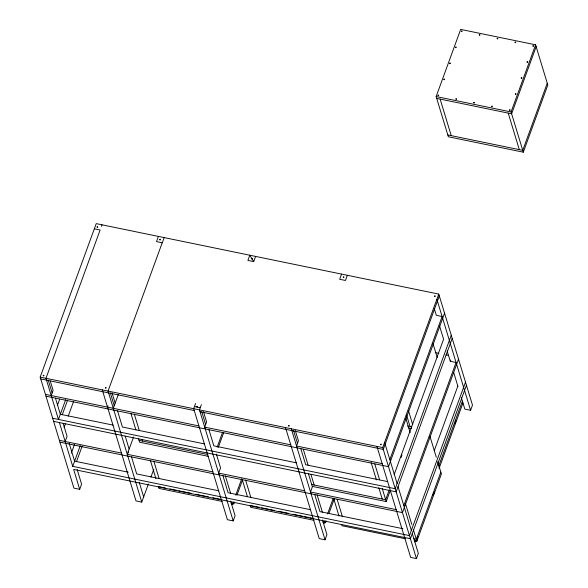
<?xml version="1.0" encoding="UTF-8"?>
<svg xmlns="http://www.w3.org/2000/svg" width="588" height="588" viewBox="0 0 588 588"><rect width="100%" height="100%" fill="white"/><g stroke="black" fill="none" stroke-linecap="round" stroke-linejoin="round"><path stroke-width="0.88" d="M77.124 469.445L81.585 484.137L79.696 489.319L73.912 488.128L40.182 377.114L96.234 223.624L438.758 294.096L472.487 405.117L470.598 410.292L464.814 409.108L461.345 397.672M101.452 226.351L102.011 224.814M51.2 395.54L53.096 390.358L50.237 380.95M57.411 405.316L59.616 399.281M65.709 399.605L58.462 419.442L45.967 378.297L100.122 229.996L94.337 228.805M62.24 414.783L67.598 400.127M64.114 427.38L65.371 423.933M68.208 416.172L73.559 401.516M65.165 441.514L67.061 436.333L63.129 423.404M71.339 453.069L74.492 444.447M465.505 382.126L409.454 535.617L72.714 466.335L80.269 445.638M158.4 236.413L156.504 241.594L162.288 242.785L164.177 237.603M76.491 461.668L82.158 446.152M162.222 242.77L108.045 391.071L141.774 502.093L135.997 500.902L102.268 389.881M107.501 407.124L107.979 405.83M113.286 408.315L118.328 394.511M133.557 437.031L127.251 454.281L212.885 471.899M141.774 502.093L148.397 483.983M150.925 477.081L153.762 469.327M195.569 403.508L193.68 408.689L227.409 519.711L233.186 520.902L235.082 515.72L230.614 501.02M201.353 404.698L199.457 409.88L233.186 520.902M253.7 261.594L249.812 255.221L247.916 260.403L253.7 261.594L255.589 256.412M217.148 447.174L222.492 432.54M218.339 447.292L223.683 432.658M235.766 495.089L241.741 478.728M231.135 503.262L233.811 503.813L234.436 502.093M236.957 495.206L242.609 479.705M341.569 274.096L339.673 279.278L345.457 280.469L347.346 275.287M436.149 96.55L460.669 29.4L535.595 44.813L547.818 85.04L523.298 152.189L448.365 136.776L436.149 96.55L511.075 111.963L523.298 152.189M327.523 513.963L333.183 498.47M322.893 522.137L325.568 522.688L326.193 520.968M329.023 513.221L334.366 498.587M285.518 427.586L319.247 538.608L325.032 539.791L326.921 534.617L322.452 519.917M376.93 446.388L410.659 557.409L416.436 558.6L382.707 447.578L438.758 294.096M439.317 295.933L383.266 449.416L200.016 411.718M511.075 111.963L535.595 44.813M536.153 46.65L511.634 113.807L436.708 98.387M389.837 459.64L442.102 316.513L436.325 315.322L434.245 308.479M444.557 313.169L388.506 466.659L45.982 396.187M394.158 474.597L443.587 339.232L439.464 325.649M389.116 490.267L385.655 499.741L311.589 484.497M401.06 457.552L402.001 454.972M312.177 486.35L386.213 501.579L390.3 490.385M451.261 335.241L395.21 488.724L52.685 418.259M452.201 338.343L396.15 491.825L53.626 421.361M547.259 83.202L522.739 150.352L447.806 134.939M403.809 505.606L456.067 362.487L450.29 361.297L450.761 360.003M458.522 359.143L402.471 512.626L59.947 442.161M434.216 450.783L457.831 386.118M466.446 385.236L410.402 538.718L73.654 469.437L79.696 489.319M438.824 465.718L462.403 401.156M439.067 468.423L462.962 402.993M440.831 472.142L416.304 539.292L413.739 538.762M414.187 540.578L416.863 541.129L441.39 473.979L437.656 461.698M416.436 558.6L418.333 553.418L412.291 533.536M435.238 352.631L438.802 353.366M445.939 354.829L448.615 355.38M407.388 426.013L411.784 426.917M408.704 428.005L411.38 428.556M194.459 406.551L200.236 407.741M40.182 377.114L382.707 447.578M40.741 378.951L194.238 410.527M45.423 394.35L198.913 425.933M290.759 444.822L204.697 427.116L206.586 421.941L203.47 411.673M382.163 463.631L296.536 446.013L298.425 440.831L295.308 430.563M113.087 425.109L60.358 414.268L55.456 398.142M204.499 443.918L122.436 427.035L117.541 410.909M296.323 462.807L213.848 445.844L208.953 429.718M387.757 481.623L305.686 464.74L300.791 448.615M139.077 440.368L207.895 454.531M208.321 456.339L139.635 442.213L138.547 438.633M59.388 440.324L121.473 453.091M304.724 490.796L218.662 473.09L220.551 467.908L216.362 454.12M396.136 509.598L310.501 491.987L312.397 486.805L308.465 473.877M128.221 472.186L74.602 461.154L69.171 443.279M218.751 490.811L136.688 473.928L131.514 456.898M310.567 509.7L228.1 492.737L222.925 475.707M402.89 528.693L319.938 511.626L314.764 494.604M165.331 488.003L158.326 486.563L158.885 488.4L222.213 501.424M169.807 488.922L176.973 490.399M178.767 490.767L191.306 493.347M195.789 494.265L208.328 496.845M212.805 497.771L221.764 499.609M259.778 507.429L250.076 505.437L250.642 507.275L313.97 520.307M261.564 507.797L274.111 510.377M278.587 511.303L288.436 513.331M292.92 514.25L302.769 516.279M304.562 516.646L308.149 517.381M309.935 517.749L313.522 518.491M405.272 538.748L341.937 525.716L341.569 524.489M508.208 113.102L519.314 149.646M440.133 99.093L451.231 135.637M436.869 299.277L470.598 410.292M447.145 350.955L450.29 361.297M453.679 372.439L457.905 386.36M432.996 343.583L437.229 357.504M429.99 436.465L436.333 457.346M408.476 410.733L412.71 424.654M406.639 415.253L410.071 426.565M405.948 418.671L410.181 432.592M405.47 503.615L411.813 524.496M413.401 529.722L416.863 541.129M384.603 442.397L397.098 483.542M398.047 486.644L411.35 530.435M374.821 464.064L379.576 479.727M382.222 488.43L386.213 501.579M371.131 462.491L376.416 479.889M378.797 487.724L382.229 499.036M337.137 499.344L342.429 516.749M333.712 498.639L339.004 516.043M303.312 449.35L308.075 465.012M310.986 474.59L314.154 485.026M317.079 494.751L322.364 512.148M325.01 520.85L325.568 522.688M293.581 430.592L297.484 443.425M291.295 428.777L325.032 539.791M245.571 480.036L250.863 497.441M242.146 479.33L247.438 496.735M225.322 475.868L230.606 493.273M233.252 501.976L233.811 503.813M201.743 411.696L205.638 424.529M153.821 461.161L159.105 478.566M150.396 460.455L155.945 478.728M134.307 414.099L139.334 430.636M141.973 439.339L142.502 441.074M130.881 413.393L135.909 429.931M112.058 392.865L115.174 403.133M125.215 436.171L129.139 449.1M139.202 482.219L143.67 496.911M110.331 392.887L114.234 405.72M128.199 451.694L128.566 452.922M48.245 380.113L52.148 392.953M59.41 422.544L72.714 466.335M233.385 503.497A4.557 1.294 -78.4 0 1 231.79 502.865M232.069 504.585A5.013 1.426 -78.4 0 1 231.635 503.174M233.186 503.225A3.873 1.103 -78.4 0 1 232.142 503.093M325.583 521.505A4.557 1.294 -78.4 0 1 325.37 521.975M325.142 522.372A4.557 1.294 -78.4 0 1 323.547 521.747M323.826 523.467A5.013 1.426 -78.4 0 1 323.393 522.048M324.944 522.1A3.873 1.103 -78.4 0 1 323.9 521.968M439.177 466.629A4.557 1.294 -78.4 0 1 439.03 467.262M456.141 420.31A4.557 1.294 -78.4 0 1 455.987 420.935M455.619 422.11A4.557 1.294 -78.4 0 1 455.413 422.64M454.98 423.507A4.557 1.294 -78.4 0 1 454.752 423.83M455.516 421.772A3.873 1.103 -78.4 0 1 455.34 422.213M417.833 536.344A4.557 1.294 -78.4 0 1 417.737 536.984M417.458 538.248A4.557 1.294 -78.4 0 1 417.282 538.851M416.885 539.946A4.557 1.294 -78.4 0 1 416.664 540.416M416.444 540.813A4.557 1.294 -78.4 0 1 414.9 540.622M415.128 541.901A5.013 1.426 -78.4 0 1 414.694 540.49M417.296 538.079A3.873 1.103 -78.4 0 1 417.149 538.593M416.061 540.747A3.873 1.103 -78.4 0 1 415.297 540.651M434.414 491.928A4.557 1.294 -78.4 0 1 434.245 492.531M434.047 493.104A4.557 1.294 -78.4 0 1 433.628 494.089M433.18 494.817A4.557 1.294 -78.4 0 1 432.959 495.059M433.768 493.207A3.873 1.103 -78.4 0 1 433.584 493.604M43.225 375.482C43.74 376.981 44.578 374.35 43.225 375.482M97.071 226.968C97.586 228.475 98.424 225.843 97.071 226.968M105.428 387.815C105.943 389.315 106.781 386.684 105.428 387.815M159.701 239.595C160.215 241.095 161.053 238.463 159.701 239.595M196.686 406.602C197.201 408.101 198.038 405.47 196.686 406.602M251.59 258.624C252.105 260.131 252.943 257.5 251.59 258.624M288.561 425.778C289.075 427.278 289.913 424.646 288.561 425.778M343.245 277.08C343.76 278.587 344.597 275.948 343.245 277.08M437.994 95.278C438.508 96.785 439.346 94.146 437.994 95.278M443.844 79.262C444.352 80.762 445.197 78.13 443.844 79.262M449.695 63.239C450.202 64.739 451.047 62.108 449.695 63.239M455.538 47.216C456.053 48.723 456.898 46.084 455.538 47.216M461.389 31.201C461.903 32.7 462.741 30.069 461.389 31.201M380.576 444.374C381.097 445.873 381.913 443.264 380.576 444.374M455.869 98.96C456.384 100.46 457.221 97.828 455.869 98.96M479.264 34.876C479.779 36.375 480.624 33.744 479.264 34.876M473.744 102.635C474.259 104.135 475.097 101.503 473.744 102.635M434.561 296.117C435.076 297.624 435.914 294.985 434.561 296.117M497.139 38.551C497.654 40.057 498.499 37.426 497.139 38.551M491.619 106.31C492.134 107.817 492.972 105.178 491.619 106.31M515.014 42.233C515.529 43.733 516.374 41.101 515.014 42.233M509.495 109.993C510.009 111.492 510.847 108.861 509.495 109.993M515.345 93.97C515.86 95.469 516.698 92.838 515.345 93.97M521.196 77.947C521.71 79.453 522.548 76.815 521.196 77.947M527.046 61.931C527.554 63.43 528.399 60.799 527.046 61.931M532.897 45.908C533.412 47.407 534.235 44.798 532.897 45.908"/></g></svg>
